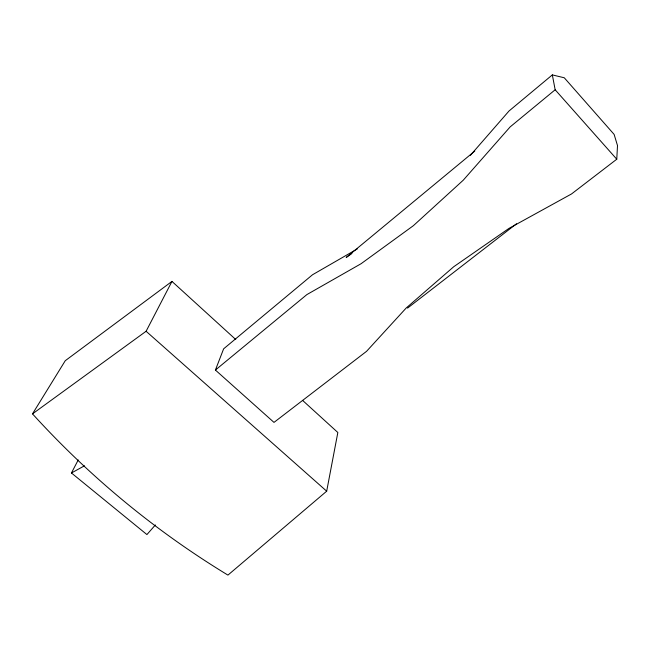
<?xml version="1.0" encoding="UTF-8"?>
<svg xmlns="http://www.w3.org/2000/svg" width="650" height="650" viewBox="0 0 650 650"><rect width="100%" height="100%" fill="white"/><g stroke="black" fill="none" stroke-linecap="round" stroke-linejoin="round"><path stroke-width="0.97" d="M357.321 248.918L312.512 274.763L223.624 348.839L215.41 370.053L273.991 422.394L366.543 351.341L406.201 308.011L453.757 266.711L509.015 228.369L571.529 193.952L616.769 159.218L617.5 145.567L614.12 134.412L564.273 77.781L552.337 74.896L509.031 110.987L470.356 155.358M235.755 339.519L171.957 281.409L65.252 360.717L32.5 413.871A1490.751 1146.836 -52.5 0 0 227.939 575.104L326.682 491.189L337.838 432.494L302.559 400.368M155.374 524.956L146.924 534.568L71.443 472.981L78.236 459.932M32.5 413.871L146.104 331.264L171.957 281.409M474.76 151.084L346.206 257.465L351.934 253.508M215.41 370.053L306.873 294.596L361.075 263.721L413.359 225.696L463.247 180.204L510.161 126.896L555.157 89.773L552.337 74.896M407.566 308.1L516.514 223.771M71.443 472.981L84.484 465.806M146.104 331.264L326.682 491.189M555.157 89.773L616.769 159.218"/></g></svg>
